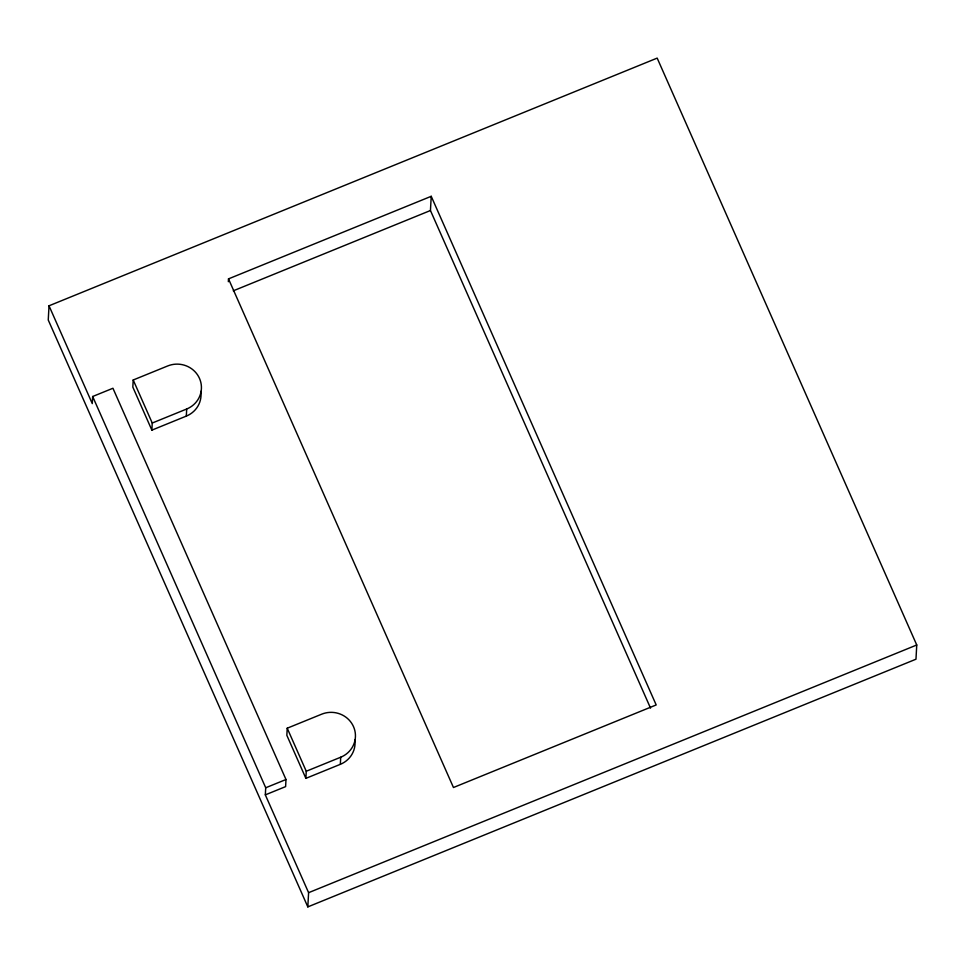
<?xml version="1.0" encoding="UTF-8"?>
<svg xmlns="http://www.w3.org/2000/svg" width="965" height="965" viewBox="0 0 965 965"><rect width="100%" height="100%" fill="white"/><g stroke="black" fill="none" stroke-linecap="round" stroke-linejoin="round"><path stroke-width="1.45" d="M49.022 305.796L48.25 320.006L307.823 906.895L915.978 659.204L916.75 644.994L657.177 58.105L49.022 305.796L92.278 403.611L92.664 396.506L112.941 388.256L285.99 779.515L285.604 786.62L265.327 794.871L308.595 892.685L307.823 906.895M186.317 416.108L186.703 409.003A24.246 23.353 3.1 0 0 199.49 378.401A24.246 23.353 3.1 0 0 167.669 365.964L133.206 379.993L132.82 387.098L151.867 430.137L186.317 416.108A24.246 23.353 3.1 0 0 200.804 391.38M151.867 430.137L152.241 423.032L133.206 379.993M228.343 281.72L228.5 278.873L431.222 196.305L656.188 704.945L453.466 787.512L228.5 278.873M265.327 794.871L265.713 787.766L92.664 396.506M340.343 764.328L340.717 757.223A24.246 23.353 3.1 0 0 353.504 726.621A24.246 23.353 3.1 0 0 321.683 714.184L287.22 728.213L286.846 735.318L305.881 778.357L340.343 764.328A24.246 23.353 3.1 0 0 354.818 739.6M305.881 778.357L306.255 771.252L287.22 728.213M650.531 708.129L430.45 210.515L431.222 196.305M233.289 290.815L430.45 210.515M152.241 423.032L186.703 409.003M265.713 787.766L285.99 779.515M306.255 771.252L340.717 757.223M308.595 892.685L916.75 644.994"/></g></svg>
